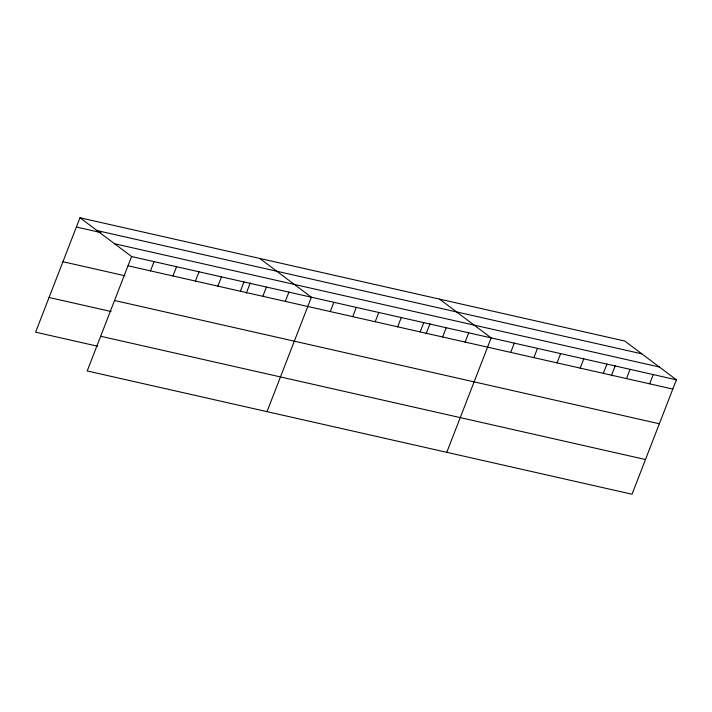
<?xml version="1.0" encoding="UTF-8"?>
<svg xmlns="http://www.w3.org/2000/svg" width="712" height="712" viewBox="0 0 712 712"><rect width="100%" height="100%" fill="white"/><g stroke="black" fill="none" stroke-linecap="round" stroke-linejoin="round"><path stroke-width="1.07" d="M79.984 217.765L131.587 256.543L87.211 370.961L632.016 494.235L676.4 379.816L624.789 341.039L79.984 217.765L35.6 332.184L97.669 346.228M150.472 270.88L154.059 261.633M172.945 275.971L176.54 266.715M195.417 281.053L199.013 271.797M217.89 286.135L221.485 276.888M240.371 291.226L243.958 281.97M246.281 293.219L250.241 283.011M262.844 296.308L266.43 287.052M285.316 301.39L288.903 292.142M267 411.643L311.375 297.224L259.764 258.447M330.261 311.562L333.848 302.306M352.734 316.644L356.32 307.397M375.206 321.735L378.793 312.479M397.679 326.817L401.274 317.561M420.151 331.899L423.747 322.652M426.07 333.901L430.03 323.693M442.624 336.99L446.219 327.734M465.105 342.072L468.692 332.815M446.78 452.325L491.164 337.906L439.553 299.129M510.727 352.395L514.322 343.139M533.884 357.638L537.471 348.382M557.042 362.871L560.629 353.624M580.191 368.113L583.787 358.857M603.349 373.355L606.936 364.099M611.305 375.811L615.266 365.603M626.498 378.588L630.093 369.332M649.656 383.83L653.242 374.574M97.01 230.563L641.823 353.837M76.389 227.021L101.006 232.593M114.561 243.744L659.365 367.018M131.587 256.543L676.4 379.816M128 265.798L672.813 389.072M62.932 261.722L125 275.767M114.543 300.5L659.348 423.774M49.057 297.483L111.134 311.527M100.668 336.26L645.481 459.525"/></g></svg>
